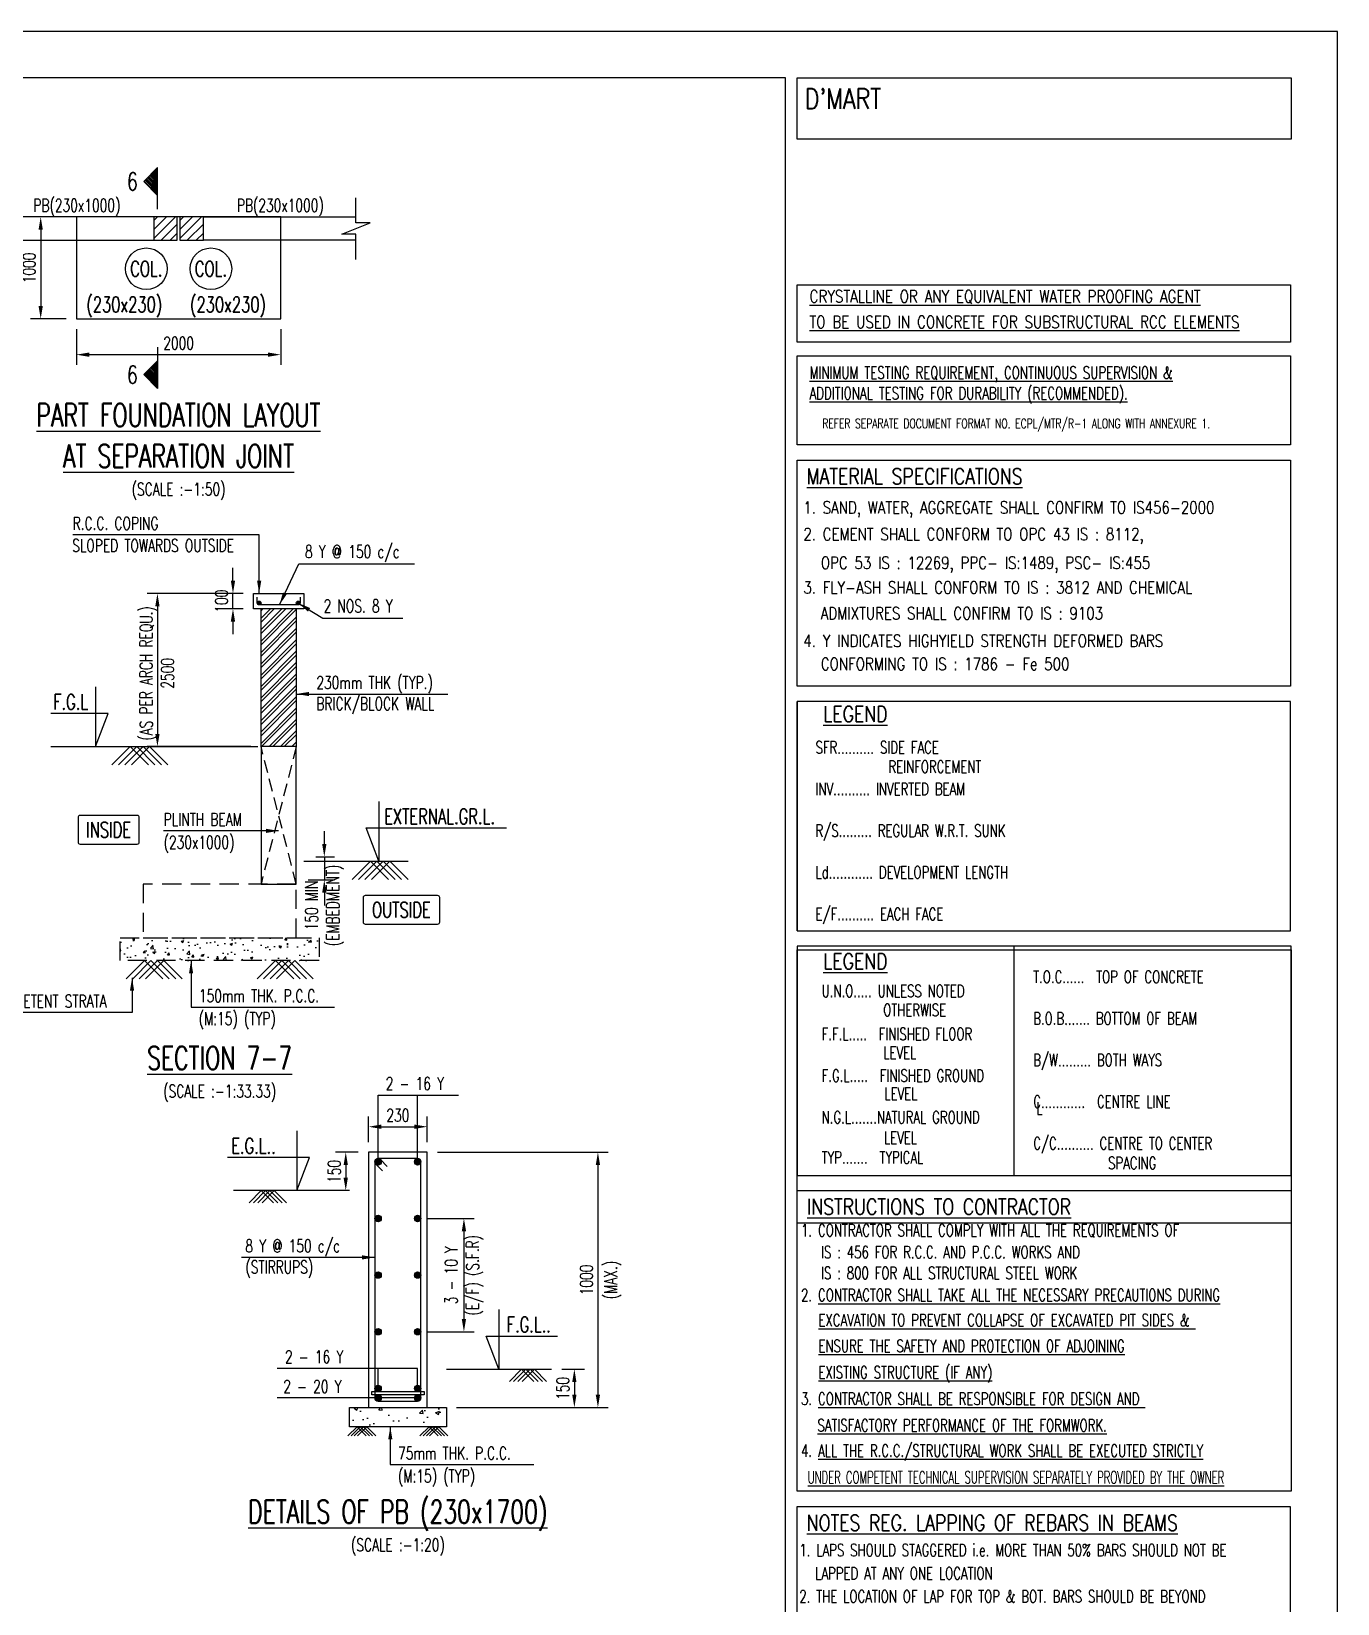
# Model space of a CAD drawing. Header units: millimetres. Extents: x 2843046 to 3042813, y -234641 to -168101.
# Drawn here: x 3017242 to 3042813, y -199451 to -168658 of the extents above; entities that cross this region are included whole.
import ezdxf
from ezdxf.enums import TextEntityAlignment as Align

# ---------------------------------------------------------------- set-up
doc = ezdxf.new("R2010")
doc.units = ezdxf.units.MM
doc.header["$MEASUREMENT"] = 0
doc.header["$PDMODE"] = 34
doc.header["$PDSIZE"] = -5
doc.linetypes.add('Hidden', pattern=[0.375, 0.25, -0.125])
for name, color, linetype in [('DIM1', 5, 'Continuous'), ('NO. BEAM', 3, 'Continuous'), ('notes', 1, 'Continuous'), ('S-BEAM NO', 3, 'Continuous'), ('S-BEAM OUTER', 4, 'Continuous'), ('S-BRECK LINE', 8, 'Continuous'), ('S-COLUMN', 1, 'Continuous'), ('S-COLUMN CIRCLE', 9, 'Continuous'), ('S-COLUMN HATCH', 8, 'Continuous'), ('S-COLUMN NO', 2, 'Continuous'), ('S-COLUMN SIZES', 2, 'Continuous'), ('S-CONCRET LINE', 4, 'Continuous'), ('S-CUT LINE', 8, 'Continuous'), ('S-DIM-1', 5, 'Continuous'), ('S-FOOTING', 4, 'Continuous'), ('S-HATCH', 253, 'Continuous'), ('S-LEVEL SECTION', 3, 'Continuous'), ('S-PCC', 9, 'Continuous'), ('S-REINFORCEMENT', 6, 'Continuous'), ('S-SECTION MARK', 1, 'Continuous'), ('S-STIRUPS)', 3, 'Continuous'), ('S-TEXT', 2, 'Continuous'), ('S-TEXT-1', 4, 'Continuous'), ('S-TITIL', 6, 'Continuous'), ('s_TITILE', 9, 'Continuous'), ('TITLE', 6, 'Continuous')]:
    doc.layers.add(name, color=color, linetype=linetype)
doc.layers.add('HEADING-TXT', color=1, linetype='Continuous', lineweight=25)
doc.styles.add('ROMANS', font='simplex.shx', dxfattribs={"width": 0.7})
doc.dimstyles.new('dim20', dxfattribs={"dimtxt": 250, "dimasz": 250, "dimexe": 200, "dimexo": 200, "dimgap": 100, "dimtad": 1, "dimdec": 0, "dimlfac": 0.2, "dimzin": 0, "dimdsep": 46, "dimtxsty": 'ROMANS', "dimcen": 0, "dimclrd": 5, "dimclre": 5, "dimclrt": 4, "dimadec": 0, "dimazin": 0, "dimtfac": 1, "dimtdec": 0, "dimtix": 1, "dimtofl": 0, "dimtmove": 2, "dimatfit": 3, "dimfxl": 0, "dimtolj": 1, "dimtzin": 0, "dimlwd": -1, "dimlwe": -1, "dimarcsym": 0})
doc.dimstyles.new('dim33.33', dxfattribs={"dimtxt": 250, "dimasz": 250, "dimexe": 200, "dimexo": 200, "dimgap": 100, "dimtad": 1, "dimdec": 0, "dimlfac": 0.333331, "dimzin": 0, "dimdsep": 46, "dimtxsty": 'ROMANS', "dimcen": 0, "dimclrd": 5, "dimclre": 5, "dimclrt": 4, "dimadec": 0, "dimazin": 0, "dimtfac": 1, "dimtdec": 0, "dimtix": 1, "dimtofl": 0, "dimtmove": 2, "dimatfit": 3, "dimfxl": 0, "dimtolj": 1, "dimtzin": 0, "dimlwd": -1, "dimlwe": -1, "dimarcsym": 0})
doc.dimstyles.new('dim50', dxfattribs={"dimtxt": 250, "dimasz": 250, "dimexe": 200, "dimexo": 200, "dimgap": 100, "dimtad": 1, "dimdec": 0, "dimlfac": 0.5, "dimzin": 0, "dimdsep": 46, "dimtxsty": 'ROMANS', "dimcen": 0, "dimclrd": 5, "dimclre": 5, "dimclrt": 4, "dimadec": 0, "dimazin": 0, "dimtfac": 1, "dimtdec": 0, "dimtix": 1, "dimtofl": 0, "dimtmove": 2, "dimatfit": 3, "dimfxl": 0, "dimtolj": 1, "dimtzin": 0, "dimlwd": -1, "dimlwe": -1, "dimarcsym": 0})

# ---------------------------------------------------------------- blocks, each defined once
blk = doc.blocks.new('zw$155A')
at = {"layer": 'DIM1', "color": 7}
for points in [[(78700, 53637), (87191, 53637), (87191, 52650), (78700, 52650)], [(78700, 52414), (87191, 52414), (87191, 50881), (78700, 50881)], [(78700, 50618), (87190, 50618), (87190, 46725), (78700, 46725)], [(87190, 46462), (78700, 46462), (78700, 42515), (87190, 42515)], [(87204, 42252), (78700, 42252), (78700, 38305), (87204, 38305)], [(78700, 38042), (87200, 38042), (87200, 32869), (78700, 32869)], [(78700, 32606), (87187, 32606), (87187, 27974), (78700, 27974)]]:
    blk.add_lwpolyline(points, close=True, dxfattribs=at)
at = {"layer": 's_TITILE', "color": 7}
blk.add_lwpolyline([(0, 0), (88000, 0), (88000, 58000), (0, 58000)], close=True, dxfattribs=at)
at = {"layer": 's_TITILE', "color": 1}
for points in [[(1300, 800), (78500, 800), (78500, 57200), (1300, 57200)], [(78700, 57200), (87200, 57200), (87200, 56143), (78700, 56143)]]:
    blk.add_lwpolyline(points, close=True, dxfattribs=at)
at = {"layer": 'TITLE', "color": 0}
for p, q in [((78700, 42515), (78700, 46462)), ((82436, 38305), (82436, 42252))]:
    blk.add_line(p, q, dxfattribs=at)
at = {"layer": 'HEADING-TXT', "color": 6, "style": 'ROMANS', "width": 0.8}
for s, height, p in [('%%UCRYSTALLINE OR ANY EQUIVALENT WATER PROOFING AGENT', 212.41, (78913, 53332)), ('%%UTO BE USED IN CONCRETE FOR SUBSTRUCTURAL RCC ELEMENTS', 212.41, (78913, 52892)), ('%%UMATERIAL SPECIFICATIONS', 271.54, (78865, 50204)), ('%%ULEGEND', 271.5, (79148, 46111)), ('%%ULEGEND', 271.5, (79148, 41854)), ('%%UINSTRUCTIONS TO CONTRACTOR', 271.54, (78870, 37629)), ('%%UNOTES REG. LAPPING OF REBARS IN BEAMS', 271.54, (78866, 32187))]:
    blk.add_text(s, height=height, dxfattribs=at).set_placement(p)
at = {"layer": 'HEADING-TXT', "color": 6, "insert": (78913, 52232), "char_height": 212.411, "width": 8037.04, "attachment_point": 1, "style": 'ROMANS'}
blk.add_mtext('{\\LMINIMUM TESTING REQUIREMENT, CONTINUOUS \\Fsimplex.shx,bigfont.shx;SUPERVISION & ADDITIONAL TESTING \\Fsimplex.shx,bigfont.shx;FOR DURABILITY (RECOMMENDED).}', dxfattribs=at)
at = {"layer": 'notes', "color": 4, "style": 'ROMANS'}
for s, height, width, p in [('REFER SEPARATE DOCUMENT FORMAT NO. ECPL/MTR/R-1 ALONG WITH ANNEXURE 1.', 165.21, 0.7, (79131, 51167)), ('1. SAND, WATER, AGGREGATE SHALL CONFIRM TO IS456-2000', 211.2, 0.8, (78807, 49698)), ('2. CEMENT SHALL CONFORM TO OPC 43 IS : 8112,', 211.2, 0.8, (78807, 49239)), ('OPC 53 IS : 12269, PPC- IS:1489, PSC- IS:455  ', 211.2, 0.8, (79107, 48745)), ('3. FLY-ASH SHALL CONFORM TO IS : 3812 AND CHEMICAL ', 211.2, 0.8, (78807, 48321)), ('ADMIXTURES SHALL CONFIRM TO IS : 9103', 211.2, 0.8, (79107, 47878)), ('4. Y INDICATES HIGHYIELD STRENGTH DEFORMED BARS', 211.2, 0.8, (78807, 47403)), ('CONFORMING TO IS : 1786 - Fe 500', 211.2, 0.8, (79107, 47005)), ('SFR.......... SIDE FACE', 211.2, 0.7, (79016, 45568)), ('REINFORCEMENT', 211.2, 0.7, (80271, 45235)), ('INV.......... INVERTED BEAM', 211.2, 0.7, (79016, 44851)), ('R/S......... REGULAR W.R.T. SUNK', 211.2, 0.7, (79016, 44134)), ('Ld............ DEVELOPMENT LENGTH', 211.2, 0.7, (79016, 43417)), ('E/F.......... EACH FACE', 211.2, 0.7, (79016, 42700)), ('T.O.C......  TOP OF CONCRETE', 211.2, 0.7, (82763, 41618)), ('U.N.O..... UNLESS NOTED', 211.2, 0.7, (79122, 41374)), ('OTHERWISE', 211.2, 0.7, (80181, 41046)), ('B.O.B....... BOTTOM OF BEAM', 211.2, 0.7, (82763, 40901)), ('F.F.L.....  FINISHED FLOOR', 211.2, 0.7, (79122, 40634)), ('LEVEL', 211.2, 0.7, (80181, 40312)), ('B/W......... BOTH WAYS', 211.2, 0.7, (82763, 40184)), ('F.G.L.....  FINISHED GROUND', 211.2, 0.7, (79122, 39917)), ('LEVEL', 211.2, 0.7, (80200, 39606)), ('C............  CENTRE LINE', 211.2, 0.7, (82763, 39467)), ('L', 211, 0.7, (82814, 39353)), ('N.G.L.......NATURAL GROUND', 211.2, 0.7, (79122, 39200)), ('LEVEL', 211.2, 0.7, (80193, 38849)), ('C/C.......... CENTRE TO CENTER', 211.2, 0.7, (82763, 38750)), ('TYP.......  TYPICAL', 211.2, 0.7, (79122, 38507)), ('SPACING', 211.2, 0.7, (84051, 38412)), ('1. CONTRACTOR SHALL COMPLY WITH ALL THE REQUIREMENTS OF ', 211.2, 0.7, (78768, 37255)), ('  IS : 456 FOR R.C.C. AND P.C.C. WORKS AND', 211.2, 0.7, (78908, 36877)), ('  IS : 800 FOR ALL STRUCTURAL STEEL WORK', 211.2, 0.7, (78908, 36518)), ('2. %%UCONTRACTOR SHALL TAKE ALL THE NECESSARY PRECAUTIONS DURING', 211.2, 0.7, (78768, 36138)), ('%%UEXCAVATION TO PREVENT COLLAPSE OF EXCAVATED PIT SIDES & ', 211.2, 0.7, (79066, 35707)), ('%%UENSURE THE SAFETY AND PROTECTION OF ADJOINING', 211.2, 0.7, (79066, 35263)), ('%%UEXISTING STRUCTURE (IF ANY)', 211.2, 0.7, (79066, 34809)), ('3. %%UCONTRACTOR SHALL BE RESPONSIBLE FOR DESIGN AND ', 211.2, 0.7, (78768, 34353)), ('%%uSATISFACTORY PERFORMANCE OF THE FORMWORK.', 211.2, 0.7, (79049, 33897)), ('4. %%UALL THE R.C.C./STRUCTURAL WORK SHALL BE EXECUTED STRICTLY', 211.2, 0.7, (78768, 33460)), ('%%UUNDER COMPETENT TECHNICAL SUPERVISION SEPARATELY PROVIDED BY THE OWNER', 211.2, 0.6, (78882, 33000)), ('1. LAPS SHOULD STAGGERED i.e. MORE THAN 50%%% BARS SHOULD NOT BE ', 211.2, 0.7, (78738, 31747)), ('LAPPED AT ANY ONE LOCATION', 211.2, 0.7, (79010, 31348)), ('2. THE LOCATION OF LAP FOR TOP & BOT. BARS SHOULD BE BEYOND ', 211.2, 0.7, (78738, 30950))]:
    blk.add_text(s, height=height, dxfattribs=dict(at, width=width)).set_placement(p)
blk = doc.blocks.new('*D236')
at = {"layer": 'Defpoints', "color": 0, "lineweight": -2}
for p in [(3024991, -190611), (3025366, -195611), (3028332, -195611)]:
    blk.add_point(p, dxfattribs=at)
at = {"layer": 'S-DIM-1', "color": 5}
for p, q in [((3025191, -190611), (3028532, -190611)), ((3028332, -190861), (3028332, -195361)), ((3025566, -195611), (3028532, -195611))]:
    blk.add_line(p, q, dxfattribs=at)
at = {"layer": 'S-DIM-1', "color": 5, "lineweight": -2}
for points in [[(3028290, -190861), (3028374, -190861), (3028332, -190611)], [(3028290, -195361), (3028374, -195361), (3028332, -195611)]]:
    blk.add_solid(points, dxfattribs=at)
at = {"layer": 'S-DIM-1', "color": 4, "char_height": 250, "attachment_point": 5, "rotation": 90, "style": 'ROMANS'}
for s, insert in [('\\A1;1000', (3028107, -193111)), ('\\A1;\\Fsimplex.shx|c1;(MAX.)', (3028623, -193111))]:
    blk.add_mtext(s, dxfattribs=dict(at, insert=insert))
blk = doc.blocks.new('*D237')
at = {"layer": 'Defpoints', "color": 0, "lineweight": -2}
for p in [(3024991, -190111), (3023841, -190611), (3024991, -190611)]:
    blk.add_point(p, dxfattribs=at)
at = {"layer": 'S-DIM-1', "color": 5}
for p, q in [((3023841, -190411), (3023841, -189911)), ((3024991, -190411), (3024991, -189911)), ((3024091, -190111), (3024741, -190111))]:
    blk.add_line(p, q, dxfattribs=at)
at = {"layer": 'S-DIM-1', "color": 5, "lineweight": -2}
for points in [[(3024091, -190069), (3024091, -190153), (3023841, -190111)], [(3024741, -190069), (3024741, -190153), (3024991, -190111)]]:
    blk.add_solid(points, dxfattribs=at)
at = {"layer": 'S-DIM-1', "color": 4, "insert": (3024416, -189886), "char_height": 250, "attachment_point": 5, "style": 'ROMANS'}
blk.add_mtext('\\A1;{230}', dxfattribs=at)
blk = doc.blocks.new('*D238')
at = {"layer": 'Defpoints', "color": 0, "lineweight": -2}
for p in [(3024803, -191908, -5), (3024803, -194127, -9459), (3025709, -194127)]:
    blk.add_point(p, dxfattribs=at)
at = {"layer": 'S-DIM-1', "color": 5}
for p, q in [((3025003, -191908), (3025909, -191908)), ((3025709, -192158), (3025709, -193877)), ((3025003, -194127), (3025909, -194127))]:
    blk.add_line(p, q, dxfattribs=at)
at = {"layer": 'S-DIM-1', "color": 5, "lineweight": -2}
for points in [[(3025667, -192158), (3025751, -192158), (3025709, -191908)], [(3025667, -193877), (3025751, -193877), (3025709, -194127)]]:
    blk.add_solid(points, dxfattribs=at)
at = {"layer": 'S-DIM-1', "color": 4, "insert": (3025709, -193018), "char_height": 250, "attachment_point": 5, "rotation": 90, "style": 'ROMANS'}
blk.add_mtext('\\A1;3 - 10 Y\\P(E/F) (S.F.R)', dxfattribs=at)
blk = doc.blocks.new('*D336')
at = {"layer": 'Defpoints', "color": 0, "lineweight": -2}
for p in [(3027425, -194861, 25), (3027425, -195611, 21), (3027871, -195611)]:
    blk.add_point(p, dxfattribs=at)
at = {"layer": 'S-DIM-1', "color": 5}
for p, q in [((3027625, -194861), (3028071, -194861)), ((3027871, -195111), (3027871, -195361)), ((3027625, -195611), (3028071, -195611))]:
    blk.add_line(p, q, dxfattribs=at)
at = {"layer": 'S-DIM-1', "color": 5, "lineweight": -2}
for points in [[(3027829, -195111), (3027912, -195111), (3027871, -194861)], [(3027829, -195361), (3027912, -195361), (3027871, -195611)]]:
    blk.add_solid(points, dxfattribs=at)
at = {"layer": 'S-DIM-1', "color": 4, "insert": (3027646, -195236), "char_height": 250, "attachment_point": 5, "rotation": 90, "style": 'ROMANS'}
blk.add_mtext('\\A1;150', dxfattribs=at)
blk = doc.blocks.new('*D281')
at = {"layer": 'Defpoints', "color": 0, "lineweight": -2}
for p in [(3023841, -190611, 25), (3023395, -191361), (3023466, -191361)]:
    blk.add_point(p, dxfattribs=at)
at = {"layer": 'S-DIM-1', "color": 5}
for p, q in [((3023641, -190611), (3023195, -190611)), ((3023395, -190861), (3023395, -191111)), ((3023266, -191361), (3023195, -191361))]:
    blk.add_line(p, q, dxfattribs=at)
at = {"layer": 'S-DIM-1', "color": 5, "lineweight": -2}
for points in [[(3023353, -190861), (3023437, -190861), (3023395, -190611)], [(3023353, -191111), (3023437, -191111), (3023395, -191361)]]:
    blk.add_solid(points, dxfattribs=at)
at = {"layer": 'S-DIM-1', "color": 4, "insert": (3023170, -190986), "char_height": 250, "attachment_point": 5, "rotation": 90, "style": 'ROMANS'}
blk.add_mtext('\\A1;150', dxfattribs=at)
blk = doc.blocks.new('*D327')
at = {"layer": 'Defpoints', "color": 0, "lineweight": -2}
for p in [(3018123, -172289), (3017423, -174289), (3018123, -174289)]:
    blk.add_point(p, dxfattribs=at)
at = {"layer": 'S-DIM-1', "color": 5}
for p, q in [((3017923, -172289), (3017223, -172289)), ((3017423, -172539), (3017423, -174039)), ((3017923, -174289), (3017223, -174289))]:
    blk.add_line(p, q, dxfattribs=at)
at = {"layer": 'S-DIM-1', "color": 5, "lineweight": -2}
for points in [[(3017381, -172539), (3017464, -172539), (3017423, -172289)], [(3017381, -174039), (3017464, -174039), (3017423, -174289)]]:
    blk.add_solid(points, dxfattribs=at)
at = {"layer": 'S-DIM-1', "color": 4, "insert": (3017198, -173289), "char_height": 250, "attachment_point": 5, "rotation": 90, "style": 'ROMANS'}
blk.add_mtext('\\A1;1000', dxfattribs=at)
blk = doc.blocks.new('*D181')
at = {"layer": 'Defpoints', "color": 0, "lineweight": -2}
for p in [(3018123, -174289), (3022123, -174289), (3022123, -174989)]:
    blk.add_point(p, dxfattribs=at)
at = {"layer": 'S-DIM-1', "color": 5}
for p, q in [((3018123, -174489), (3018123, -175189)), ((3022123, -174489), (3022123, -175189)), ((3018373, -174989), (3021873, -174989))]:
    blk.add_line(p, q, dxfattribs=at)
at = {"layer": 'S-DIM-1', "color": 5, "lineweight": -2}
for points in [[(3018373, -174947), (3018373, -175031), (3018123, -174989)], [(3021873, -174947), (3021873, -175031), (3022123, -174989)]]:
    blk.add_solid(points, dxfattribs=at)
at = {"layer": 'S-DIM-1', "color": 4, "insert": (3020123, -174764), "char_height": 250, "attachment_point": 5, "style": 'ROMANS'}
blk.add_mtext('\\A1;2000', dxfattribs=at)
blk = doc.blocks.new('*D190')
at = {"layer": 'Defpoints', "color": 0, "lineweight": -2}
for p in [(3021587, -179666, 25), (3019708, -182666), (3021737, -182666)]:
    blk.add_point(p, dxfattribs=at)
at = {"layer": 'S-DIM-1', "color": 5}
for p, q in [((3021387, -179666), (3019508, -179666)), ((3021537, -182666), (3019508, -182666))]:
    blk.add_line(p, q, dxfattribs=at)
at = {"layer": 'S-DIM-1', "color": 5, "lineweight": -3}
blk.add_line((3019708, -179916), (3019708, -182416), dxfattribs=at)
at = {"layer": 'S-DIM-1', "color": 5, "lineweight": -2}
for points in [[(3019667, -179916), (3019750, -179916), (3019708, -179666)], [(3019667, -182416), (3019750, -182416), (3019708, -182666)]]:
    blk.add_solid(points, dxfattribs=at)
at = {"layer": 'S-DIM-1', "color": 4, "insert": (3019696, -181230), "char_height": 250, "attachment_point": 5, "rotation": 90, "style": 'ROMANS'}
blk.add_mtext('\\A1;{(AS PER ARCH REQU.)\\P2500}', dxfattribs=at)
blk = doc.blocks.new('*D328')
at = {"layer": 'Defpoints', "color": 0, "lineweight": -2}
for p in [(3021187, -179666), (3021587, -179666, 25), (3021587, -179966, 25)]:
    blk.add_point(p, dxfattribs=at)
at = {"layer": 'S-DIM-1', "color": 5, "lineweight": -3}
for p, q in [((3021187, -179416), (3021187, -179166)), ((3021187, -179966), (3021187, -179666)), ((3021187, -180216), (3021187, -180466))]:
    blk.add_line(p, q, dxfattribs=at)
at = {"layer": 'S-DIM-1', "color": 5}
for p, q in [((3021387, -179666), (3020987, -179666)), ((3021387, -179966), (3020987, -179966))]:
    blk.add_line(p, q, dxfattribs=at)
at = {"layer": 'S-DIM-1', "color": 5, "lineweight": -2}
for points in [[(3021145, -179416), (3021229, -179416), (3021187, -179666)], [(3021145, -180216), (3021229, -180216), (3021187, -179966)]]:
    blk.add_solid(points, dxfattribs=at)
at = {"layer": 'S-DIM-1', "color": 4, "insert": (3020962, -179816), "char_height": 250, "attachment_point": 5, "rotation": 90, "style": 'ROMANS'}
blk.add_mtext('\\A1;100', dxfattribs=at)
blk = doc.blocks.new('*D191')
at = {"layer": 'Defpoints', "color": 0, "lineweight": -2}
for p in [(3022608, -184825, 25), (3022458, -185275, 25), (3022976, -185275)]:
    blk.add_point(p, dxfattribs=at)
at = {"layer": 'S-DIM-1', "color": 5, "lineweight": -3}
for p, q in [((3022976, -184575), (3022976, -184325)), ((3022976, -184825), (3022976, -185275)), ((3022976, -185525), (3022976, -185775))]:
    blk.add_line(p, q, dxfattribs=at)
at = {"layer": 'S-DIM-1', "color": 5}
for p, q in [((3022808, -184825), (3023176, -184825)), ((3022658, -185275), (3023176, -185275))]:
    blk.add_line(p, q, dxfattribs=at)
at = {"layer": 'S-DIM-1', "color": 5, "lineweight": -2}
for points in [[(3022934, -184575), (3023017, -184575), (3022976, -184825)], [(3022934, -185525), (3023017, -185525), (3022976, -185275)]]:
    blk.add_solid(points, dxfattribs=at)
at = {"layer": 'S-DIM-1', "color": 4, "insert": (3022976, -185775), "char_height": 250, "attachment_point": 5, "rotation": 90, "style": 'ROMANS'}
blk.add_mtext('\\A1;150 MIN\\P(EMBEDMENT)', dxfattribs=at)

msp = doc.modelspace()

# ---------------------------------------------------------------- hatches: boundary and pattern name
at = {"layer": 'S-COLUMN HATCH'}
h = msp.add_hatch(dxfattribs=at)
h.set_pattern_fill('ANSI31', color=256, scale=1000, angle=360, style=0)
h.set_pattern_definition([(45, (-15297147.21, 1230294.93), (-88.38834765, 88.38834765), [])])
h.paths.add_polyline_path([(3019637.8, -172749.2), (3020097.8, -172749.2), (3020097.8, -172289.2), (3019637.8, -172289.2)])
h = msp.add_hatch(dxfattribs=at)
h.set_pattern_fill('ANSI31', color=256, scale=1000, angle=360, style=0)
h.set_pattern_definition([(45, (-15296637.21, 1230294.93), (-88.38834765, 88.38834765), [])])
h.paths.add_polyline_path([(3020147.8, -172749.2), (3020607.8, -172749.2), (3020607.8, -172289.2), (3020147.8, -172289.2)])
at = {"layer": 'S-HATCH'}
h = msp.add_hatch(dxfattribs=at)
h.set_pattern_fill('ANSI32', color=256, scale=420, style=0)
h.set_pattern_definition([(45, (2276239.6, -102852.8), (-111.369318, 111.369318), []), (45, (2276313.85, -102852.8), (-111.369318, 111.369318), [])])
h.paths.add_polyline_path([(3022426.7, -179966.3), (3021736.7, -179966.3), (3021736.7, -182666.3), (3022426.7, -182666.3)])
at = {"layer": 'S-PCC', "linetype": 'ByBlock'}
h = msp.add_hatch(dxfattribs=at)
h.set_pattern_fill('AR-CONC,_O', color=8, scale=66.666667)
h.set_pattern_definition([(50, (-14080440.7, 224918.84), (478.173455, -41.834757), [50, -550]), (355, (-14080440.7, 224918.84), (-92.500889, 501.461422), [40, -440]), (100.4514445, (-14080400.84, 224915.36), (385.672564, 459.626661), [42.493461, -467.428075]), (46.1842, (-14080440.7, 225052.2), (711.49422, -110.346187), [75, -825]), (96.6356355, (-14080381.4, 225043), (623.107964, 649.4124), [63.740228, -701.142507]), (351.184164, (-14080440.7, 225052.2), (623.107963, 649.4124), [60, -660]), (21, (-14080374, 225018.84), (397.938035, -268.412594), [50, -550]), (326, (-14080374, 225018.84), (162.210221, 483.433363), [40, -440]), (71.4514447, (-14080340.86, 224996.48), (560.148251, 215.020769), [42.49346, -467.428075]), (37.5, (-14080440.69, 224918.84), (8.1065702, 221.9292359), [0, -434.6666667, 0, -446.6666667, 0, -441.6666667]), (7.5, (-14080440.69, 224918.84), (175.3796916, 262.9411413), [0, -254.6666667, 0, -424.6666667, 0, -168.3333333]), (327.5, (-14080589.35, 224918.84), (355.8816241, -15.0365812), [0, -166.6666667, 0, -520, 0, -690]), (317.5, (-14080656.02, 224918.84), (388.7907796, 66.736655), [0, -216.6666667, 0, -345.3333333, 0, -490])])
h.paths.add_polyline_path([(3018976.7, -186858.4), (3018976.7, -186408.4), (3022876.7, -186408.4), (3022876.7, -186858.4)])
h = msp.add_hatch(dxfattribs=at)
h.set_pattern_fill('AR-CONC,_O', color=8, scale=111.111111)
h.set_pattern_definition([(50, (-25474938.44, 490308.95), (796.955758, -69.724594), [83.333333, -916.666667]), (355, (-25474938.44, 490308.95), (-154.168148, 835.769037), [66.666667, -733.333333]), (100.4514445, (-25474872, 490303.1), (642.787607, 766.044434), [70.822436, -779.04679]), (46.1842, (-25474938.4, 490531.2), (1185.8237, -183.910312), [125, -1375]), (96.6356355, (-25474839.6, 490515.8), (1038.513273, 1082.354), [106.233713, -1168.570844]), (351.184164, (-25474938.4, 490531.2), (1038.51327, 1082.354), [100, -1100]), (21, (-25474827.3, 490475.6), (663.230058, -447.354323), [83.333333, -916.666667]), (326, (-25474827.3, 490475.6), (270.350369, 805.722272), [66.666667, -733.333333]), (71.4514447, (-25474772.1, 490438.3), (933.580419, 358.367948), [70.822433, -779.04679]), (37.5, (-25474938.44, 490308.95), (13.5109504, 369.8820598), [0, -724.4444444, 0, -744.4444444, 0, -736.111111]), (7.5, (-25474938.44, 490308.95), (292.299486, 438.2352354), [0, -424.4444444, 0, -707.777778, 0, -280.5555556]), (327.5, (-25475186.22, 490308.95), (593.1360402, -25.0609686), [0, -277.777778, 0, -866.666667, 0, -1150]), (317.5, (-25475297.33, 490308.95), (647.984633, 111.227758), [0, -361.111111, 0, -575.555556, 0, -816.666667])])
h.paths.add_polyline_path([(3023465.6, -195986.4), (3023465.6, -195611.4), (3025365.6, -195611.4), (3025365.6, -195986.4)])
at = {"layer": 'S-SECTION MARK'}
h = msp.add_hatch(dxfattribs=at)
h.set_pattern_fill('ANSI31', color=256, scale=172.406964, angle=270, style=0)
h.set_pattern_definition([(315, (3017869.899, -95887.015), (15.2387667, 15.2387667), [])])
h.paths.add_polyline_path([(3019441.7, -171598.2), (3019708.9, -171326.3), (3019708.9, -171870)])
h = msp.add_hatch(dxfattribs=at)
h.set_pattern_fill('ANSI31', color=256, scale=172.406964, angle=270, style=0)
h.set_pattern_definition([(315, (3017869.899, -97597.015), (15.2387667, 15.2387667), [])])
h.paths.add_polyline_path([(3019441.7, -175380.2), (3019708.9, -175652), (3019708.9, -175108.3)])

# ---------------------------------------------------------------- linework, layer by layer
at = {"layer": 'NO. BEAM', "color": 7, "elevation": -153353}
for points in [[(3019313.8, -184015.1), (3018193.8, -184015.1, 0.4142136), (3018153.8, -184055.1), (3018153.8, -184535.1, 0.4142136), (3018193.8, -184575.1), (3019313.8, -184575.1, 0.4142136), (3019353.8, -184535.1), (3019353.8, -184055.1, 0.4142136)], [(3025194.5, -185583.2), (3023774.5, -185583.2, 0.4142136), (3023734.5, -185623.2), (3023734.5, -186103.2, 0.4142136), (3023774.5, -186143.2), (3025194.5, -186143.2, 0.4142136), (3025234.5, -186103.2), (3025234.5, -185623.2, 0.4142136)]]:
    msp.add_lwpolyline(points, format="xyb", close=True, dxfattribs=at)
at = {"layer": 'S-BEAM OUTER'}
for p, q in [((3019637.8, -172289.2, -153353), (3016650.3, -172289.2, -153353)), ((3020607.8, -172289.2, -153353), (3023595.3, -172289.2, -153353)), ((3016650.3, -172749.2, -153353), (3019637.8, -172749.2, -153353)), ((3023595.3, -172749.2, -153353), (3020607.8, -172749.2, -153353))]:
    msp.add_line(p, q, dxfattribs=at)
at = {"layer": 'S-BEAM OUTER', "linetype": 'ByBlock', "ltscale": 1000, "elevation": -153328.1}
msp.add_lwpolyline([(3021736.7, -185358.4), (3022426.7, -185358.4), (3022426.7, -182666.3), (3021736.7, -182666.3)], close=True, dxfattribs=at)
at = {"layer": 'S-BRECK LINE', "elevation": -153353}
msp.add_lwpolyline([(3023595.3, -173124.2), (3023595.3, -172632), (3023320.5, -172632), (3023870, -172406.3), (3023595.3, -172406.3), (3023595.3, -171914.2)], dxfattribs=at)
at = {"layer": 'S-COLUMN', "color": 4}
msp.add_line((3021736.7, -182666.3, -153328.1), (3021736.7, -179966.3, -153328.1), dxfattribs=at)
at = {"layer": 'S-COLUMN', "elevation": -153353}
for points in [[(3019637.8, -172749.2), (3020097.8, -172749.2), (3020097.8, -172289.2), (3019637.8, -172289.2)], [(3020147.8, -172749.2), (3020607.8, -172749.2), (3020607.8, -172289.2), (3020147.8, -172289.2)]]:
    msp.add_lwpolyline(points, close=True, dxfattribs=at)
at = {"layer": 'S-COLUMN', "color": 4, "elevation": -153328.1}
msp.add_lwpolyline([(3022426.7, -179966.3), (3022426.7, -182666.3)], dxfattribs=at)
at = {"layer": 'S-COLUMN', "color": 8, "linetype": 'Hidden', "ltscale": 1500, "elevation": -153353}
for points in [[(3021736.7, -185358.4), (3021736.7, -185358.4)], [(3022426.7, -185358.4), (3022426.7, -185358.4)]]:
    msp.add_lwpolyline(points, dxfattribs=at)
at = {"layer": 'S-COLUMN', "color": 4, "ltscale": 5, "elevation": -153385.1}
msp.add_lwpolyline([(3023840.6, -190611.4), (3023840.6, -195611.4), (3024990.6, -195611.4), (3024990.6, -190611.4)], close=True, dxfattribs=at)
at = {"layer": 'S-COLUMN CIRCLE'}
for centre in [(3019490.3, -173306.7, -153353), (3020755.3, -173306.7, -153353)]:
    msp.add_circle(centre, 407.5, dxfattribs=at)
at = {"layer": 'S-CONCRET LINE'}
for points, elevation in [([(3021586.7, -179966.3), (3021586.7, -179666.3), (3022576.7, -179666.3), (3022576.7, -179966.3)], -153328.1), ([(3032232.6, -186644.1), (3041902.5, -186644.1), (3041902.5, -192001), (3032232.6, -192001)], 0)]:
    msp.add_lwpolyline(points, close=True, dxfattribs=dict(at, elevation=elevation))
at = {"layer": 'S-CONCRET LINE', "elevation": -153328.1}
msp.add_lwpolyline([(3021736.7, -179666.3), (3022426.7, -179666.3)], dxfattribs=at)
at = {"layer": 'S-CUT LINE', "linetype": 'Hidden', "ltscale": 1000}
for p, q in [((3022426.7, -182666.3, -153328.1), (3021736.7, -185358.4, -153322.5)), ((3022426.7, -185358.4, -153322.5), (3021736.7, -182666.3, -153328.1))]:
    msp.add_line(p, q, dxfattribs=at)
at = {"layer": 'S-FOOTING', "elevation": -153353}
msp.add_lwpolyline([(3022122.8, -174289.2), (3022122.8, -172289.2), (3018122.8, -172289.2), (3018122.8, -174289.2)], close=True, dxfattribs=at)
at = {"layer": 'S-FOOTING', "color": 8, "linetype": 'Hidden', "ltscale": 1500, "elevation": -153347.5}
msp.add_lwpolyline([(3022426.7, -186408.4), (3022426.7, -185358.4), (3019426.7, -185358.4), (3019426.7, -186408.4), (3022426.7, -186408.4)], dxfattribs=at)
at = {"layer": 'S-LEVEL SECTION'}
for p, q in [((3017620.9, -182666.3, -153329.3), (3021676.7, -182666.3, -153329.3)), ((3022576.7, -184908.4, -153303.1), (3024617.4, -184908.4, -153303.1)), ((3023465.6, -191361.4, -153385.1), (3021196.3, -191361.4, -153385.1)), ((3025365.6, -194861.4, -153385.1), (3027425.3, -194861.4, -153385.1))]:
    msp.add_line(p, q, dxfattribs=at)
for points, elevation in [([(3018494.5, -181495.9), (3018494.5, -182666.3), (3018744.5, -182016.3), (3017620.9, -182016.3)], -153329.3), ([(3024041.9, -183738), (3024041.9, -184908.4), (3023791.9, -184258.4), (3026540.4, -184258.4)], -153303.1), ([(3022435.7, -190191), (3022435.7, -191361.4), (3022685.7, -190711.4), (3021082.5, -190711.4)], -153385.1), ([(3026395.5, -193691), (3026395.5, -194861.4), (3026145.5, -194211.4), (3027539.2, -194211.4)], -153385.1)]:
    msp.add_lwpolyline(points, dxfattribs=dict(at, elevation=elevation))
at = {"layer": 'S-PCC'}
for points, elevation in [([(3018817.8, -183024.3), (3019175.8, -182666.3), (3019533.8, -183024.3)], -153329.3), ([(3018944.4, -183024.3), (3019302.4, -182666.3), (3019660.3, -183024.3)], -153329.3), ([(3019070.9, -183024.3), (3019428.9, -182666.3), (3019786.9, -183024.3)], -153329.3), ([(3019197.5, -183024.3), (3019555.5, -182666.3), (3019913.4, -183024.3)], -153329.3), ([(3021502.8, -191600.1), (3021741.4, -191361.4), (3021980.1, -191600.1)], -153385.1), ([(3021587.2, -191600.1), (3021825.8, -191361.4), (3022064.5, -191600.1)], -153385.1), ([(3021671.5, -191600.1), (3021910.2, -191361.4), (3022148.8, -191600.1)], -153385.1), ([(3021755.9, -191600.1), (3021994.6, -191361.4), (3022233.2, -191600.1)], -153385.1), ([(3027075.3, -195100.1), (3026836.6, -194861.4), (3026598, -195100.1)], -153385.1), ([(3027159.7, -195100.1), (3026921, -194861.4), (3026682.4, -195100.1)], -153385.1), ([(3027244, -195100.1), (3027005.4, -194861.4), (3026766.7, -195100.1)], -153385.1), ([(3027328.4, -195100.1), (3027089.8, -194861.4), (3026851.1, -195100.1)], -153385.1)]:
    msp.add_lwpolyline(points, dxfattribs=dict(at, elevation=elevation))
at = {"layer": 'S-PCC', "color": 8}
for points, elevation in [([(3024234.8, -185266.3), (3023876.8, -184908.4), (3023518.8, -185266.3)], -153303.1), ([(3024361.3, -185266.3), (3024003.4, -184908.4), (3023645.4, -185266.3)], -153303.1), ([(3024487.9, -185266.3), (3024129.9, -184908.4), (3023772, -185266.3)], -153303.1), ([(3024614.5, -185266.3), (3024256.5, -184908.4), (3023898.5, -185266.3)], -153303.1), ([(3019097, -187216.3), (3019454.9, -186858.4), (3019812.9, -187216.3)], -153322.5), ([(3019223.5, -187216.3), (3019581.5, -186858.4), (3019939.5, -187216.3)], -153322.5), ([(3019350.1, -187216.3), (3019708.1, -186858.4), (3020066, -187216.3)], -153322.5), ([(3019476.7, -187216.3), (3019834.6, -186858.4), (3020192.6, -187216.3)], -153322.5), ([(3022376.8, -187216.3), (3022018.9, -186858.4), (3021660.9, -187216.3)], -153322.5), ([(3022503.4, -187216.3), (3022145.4, -186858.4), (3021787.4, -187216.3)], -153322.5), ([(3022629.9, -187216.3), (3022272, -186858.4), (3021914, -187216.3)], -153322.5), ([(3022756.5, -187216.3), (3022398.5, -186858.4), (3022040.6, -187216.3)], -153322.5), ([(3023436.6, -196165.4), (3023615.6, -195986.4), (3023794.6, -196165.4)], -153397.6), ([(3023499.9, -196165.4), (3023678.9, -195986.4), (3023857.9, -196165.4)], -153397.6), ([(3023563.2, -196165.4), (3023742.2, -195986.4), (3023921.1, -196165.4)], -153397.6), ([(3023626.5, -196165.4), (3023805.4, -195986.4), (3023984.4, -196165.4)], -153397.6), ([(3025204.7, -196165.4), (3025025.8, -195986.4), (3024846.8, -196165.4)], -153397.6), ([(3025268, -196165.4), (3025089, -195986.4), (3024910.1, -196165.4)], -153397.6), ([(3025331.3, -196165.4), (3025152.3, -195986.4), (3024973.3, -196165.4)], -153397.6), ([(3025394.6, -196165.4), (3025215.6, -195986.4), (3025036.6, -196165.4)], -153397.6)]:
    msp.add_lwpolyline(points, dxfattribs=dict(at, elevation=elevation))
at = {"layer": 'S-PCC', "color": 8, "linetype": 'Hidden', "ltscale": 1500, "elevation": -153322.5}
msp.add_lwpolyline([(3018976.7, -186858.4), (3018976.7, -186408.4), (3022876.7, -186408.4), (3022876.7, -186858.4)], close=True, dxfattribs=at)
at = {"layer": 'S-PCC', "color": 8, "elevation": -153385.1}
msp.add_lwpolyline([(3023465.6, -195986.4), (3023465.6, -195611.4), (3025365.6, -195611.4), (3025365.6, -195986.4)], close=True, dxfattribs=at)
at = {"layer": 'S-REINFORCEMENT', "elevation": -153328.1}
msp.add_lwpolyline([(3022501.7, -179741.3), (3022501.7, -179853.8, -0.4142136), (3022464.2, -179891.3), (3021699.2, -179891.3, -0.4142136), (3021661.7, -179853.8), (3021661.7, -179741.3)], format="xyb", dxfattribs=at)
at = {"layer": 'S-REINFORCEMENT'}
for points, const_width, elevation in [([(3021680.5, -179853.8, 1), (3021718, -179853.8, 1)], 37.5, -153328.1), ([(3022483, -179853.8, -1), (3022445.5, -179853.8, -1)], 37.5, -153328.1), ([(3024028.1, -190767.7, -1), (3024028.1, -190830.2, -1)], 62.5, -153385.1), ([(3024803.1, -190767.7, 1), (3024803.1, -190830.2, 1)], 62.5, -153385.1), ([(3024028.1, -191877.1, -1), (3024028.1, -191939.6, -1)], 62.5, -153384.3), ([(3024803.1, -191877.1, 1), (3024803.1, -191939.6, 1)], 62.5, -153384.3), ([(3024028.1, -192986.5, -1), (3024028.1, -193049, -1)], 62.5, -153383.5), ([(3024803.1, -192986.5, 1), (3024803.1, -193049, 1)], 62.5, -153383.5), ([(3024028.1, -194095.9, -1), (3024028.1, -194158.4, -1)], 62.5, -153382.7), ([(3024803.1, -194095.9, 1), (3024803.1, -194158.4, 1)], 62.5, -153382.7), ([(3024028.1, -195205.3, -1), (3024028.1, -195267.8, -1)], 62.5, -153385.1), ([(3024803.1, -195205.3, 1), (3024803.1, -195267.8, 1)], 62.5, -153385.1), ([(3024028.1, -195455.2, 1), (3024028.1, -195392.7, 1)], 62.5, -153385.1), ([(3024803.1, -195455.2, -1), (3024803.1, -195392.7, -1)], 62.5, -153385.1)]:
    msp.add_lwpolyline(points, format="xyb", close=True, dxfattribs=dict(at, const_width=const_width, elevation=elevation))
for centre, radius in [((3021699.2, -179853.8, -153328.1), 37.5), ((3022464.2, -179853.8, -153328.1), 37.5), ((3024028.1, -190798.9, -153385.1), 62.5), ((3024803.1, -190798.9, -153385.1), 62.5), ((3024028.1, -191908.3, -153384.3), 62.5), ((3024803.1, -191908.3, -153384.3), 62.5), ((3024028.1, -193017.7, -153383.5), 62.5), ((3024803.1, -193017.7, -153383.5), 62.5), ((3024028.1, -194127.1, -153382.7), 62.5), ((3024803.1, -194127.1, -153382.7), 62.5), ((3024028.1, -195236.5, -153385.1), 62.5), ((3024803.1, -195236.5, -153385.1), 62.5), ((3024028.1, -195423.9, -153385.1), 62.5), ((3024803.1, -195423.9, -153385.1), 62.5)]:
    msp.add_circle(centre, radius, dxfattribs=at)
at = {"layer": 'S-SECTION MARK'}
for p, q in [((3019441.7, -171598.2, -153353), (3019708.9, -171326.3, -153353)), ((3019708.9, -172139.2, -153353), (3019708.9, -171326.3, -153353)), ((3019708.9, -172139.2, -153353), (3019708.9, -171326.3, -153353)), ((3019708.9, -171870, -153353), (3019441.7, -171598.2, -153353)), ((3019708.9, -174839.2, -153353), (3019708.9, -175652, -153353)), ((3019708.9, -175108.3, -153353), (3019441.7, -175380.2, -153353)), ((3019441.7, -175380.2, -153353), (3019708.9, -175652, -153353))]:
    msp.add_line(p, q, dxfattribs=at)
at = {"layer": 'S-STIRUPS)', "color": 2, "elevation": -153385.1}
msp.add_lwpolyline([(3024204.9, -190887.3), (3024072.3, -190754.7, 0.6681794), (3023965.6, -190798.9), (3023965.6, -195423.9, 0.4142136), (3024028.1, -195486.4), (3024803.1, -195486.4, 0.4142136), (3024865.6, -195423.9), (3024865.6, -190798.9, 0.4142136), (3024803.1, -190736.4), (3024028.1, -190736.4, 0.6681794), (3023983.9, -190843.1), (3024116.5, -190975.7)], format="xyb", dxfattribs=at)
at = {"layer": 'S-STIRUPS)', "color": 8, "elevation": -153385.1}
msp.add_lwpolyline([(3024928.1, -195299.1), (3024928.1, -195361.6), (3023903.1, -195361.6), (3023903.1, -195299.1)], close=True, dxfattribs=at)

# ---------------------------------------------------------------- block references
at = {"xscale": 1.13763133499454, "yscale": 1.13763133499454, "zscale": 1.13763133499454}
msp.add_blockref('zw$155A', (2942701, -234640.9), dxfattribs=at)

# ---------------------------------------------------------------- texts
at = {"layer": 'S-BEAM NO', "style": 'ROMANS', "width": 0.7}
for p in [(3018131.5, -172064.2, -153353), (3022114, -172064.2, -153353)]:
    msp.add_text('PB(230x1000)', height=250, dxfattribs=at).set_placement(p, align=Align.MIDDLE_CENTER)
at = {"layer": 'S-COLUMN NO', "style": 'ROMANS', "width": 0.7}
for p in [(3019490.3, -173306.7, -153353), (3020755.3, -173306.7, -153353)]:
    msp.add_text('COL.', height=300, dxfattribs=at).set_placement(p, align=Align.MIDDLE)
at = {"layer": 'S-COLUMN SIZES', "style": 'ROMANS', "width": 0.7}
for p in [(3018317.8, -174006.7, -153353), (3020347.8, -174006.7, -153353)]:
    msp.add_text('(230x230)', height=300, dxfattribs=at).set_placement(p, align=Align.MIDDLE_LEFT)
at = {"layer": 'S-LEVEL SECTION', "style": 'ROMANS', "width": 0.7}
for s, p in [('F.G.L', (3017667.7, -181791.3, -153329.3)), ('EXTERNAL.GR.L.', (3024147.9, -184033.4, -153303.1)), ('E.G.L..', (3021153.4, -190486.4, -153385.1)), ('F.G.L..', (3026548.3, -193986.4, -153385.1))]:
    msp.add_text(s, height=300, dxfattribs=at).set_placement(p, align=Align.MIDDLE_LEFT)
at = {"layer": 'S-SECTION MARK', "style": 'ROMANS', "width": 0.7}
for p in [(3019219, -171596.8, -153353), (3019219, -175381.5, -153353)]:
    msp.add_text('6', height=350, dxfattribs=at).set_placement(p, align=Align.MIDDLE)
at = {"layer": 'S-TEXT', "style": 'ROMANS', "width": 0.7}
for s, p in [('(SCALE :-1:50)', (3020122.8, -177623.8, -153353)), ('(SCALE :-1:33.33)', (3020926.7, -189414.8, -153322.5)), ('(SCALE :-1:20)', (3024415.6, -198300.2, -153356.2))]:
    msp.add_text(s, height=250, dxfattribs=at).set_placement(p, align=Align.MIDDLE_CENTER)
at = {"layer": 'S-TEXT-1', "style": 'ROMANS', "width": 0.7}
for s, p in [('R.C.C. COPING', (3018049.5, -178294.3, -153328.1)), ('SLOPED TOWARDS OUTSIDE ', (3018039.8, -178727.4, -153328.1)), ('8 Y @ 150 c/c', (3022597.2, -178845.6, -153328.1)), ('2 NOS. 8 Y', (3022962.1, -179911.5, -153328.1)), ('230mm THK (TYP.)', (3022820, -181410.8, -153328.1)), ('BRICK/BLOCK WALL', (3022820, -181825.1, -153328.1)), ('PLINTH BEAM', (3019828.9, -184091.3, -153303.1)), ('(230x1000)', (3019828.9, -184541.3, -153328.1)), ('150mm THK. P.C.C.', (3020519.8, -187547.3, -153347.5)), ('COMETENT STRATA', (3016581.1, -187652.3, -153347.5)), ('(M:15) (TYP)', (3020516.8, -187994.9, -153347.5)), ('2 - 16 Y', (3024178.1, -189266.3, -153383.5)), ('8 Y @ 150 c/c', (3021430.4, -192445.1, -153383.5)), ('(STIRRUPS)', (3021430.4, -192859.4, -153383.5)), ('2 - 16 Y', (3022205.4, -194619.2, -153385.1)), ('2 - 20 Y', (3022172.1, -195198.9, -153385.1)), ('75mm THK. P.C.C.', (3024420.6, -196504.8, -153410)), ('(M:15) (TYP)', (3024417.6, -196952.4, -153410))]:
    msp.add_text(s, height=250, dxfattribs=at).set_placement(p, align=Align.MIDDLE_LEFT)
at = {"layer": 'S-TITIL', "style": 'ROMANS', "width": 0.7}
for s, p in [('%%UPART FOUNDATION LAYOUT', (3020122.8, -176173.8, -153353)), ('%%UAT SEPARATION JOINT', (3020122.8, -176973.8, -153353)), ('%%USECTION 7-7', (3020926.7, -188764.8, -153322.5)), ('%%UDETAILS OF PB (230x1700)', (3024415.6, -197650.2, -153356.2))]:
    msp.add_text(s, height=450, dxfattribs=at).set_placement(p, align=Align.MIDDLE_CENTER)
at = {"layer": 'TITLE', "color": 2, "style": 'ROMANS', "width": 0.8}
msp.add_text("D'MART", height=398.17, dxfattribs=at).set_placement((3032378.2, -169977.7), align=Align.MIDDLE_LEFT)
at = {"layer": 'TITLE', "color": 2, "style": 'ROMANS', "width": 0.7}
for s, p in [('INSIDE', (3018753.8, -184295.1, -153353)), ('OUTSIDE', (3024484.5, -185863.2, -153353))]:
    msp.add_text(s, height=300, dxfattribs=at).set_placement(p, align=Align.MIDDLE_CENTER)

# ---------------------------------------------------------------- dimensions: what is measured, and where the dimension line sits
at = {"layer": 'S-DIM-1'}
for base, p1, p2, dimstyle, picture, middle in [((3017422.8, -174289.2, -153353), (3018122.8, -172289.2, -153353), (3018122.8, -174289.2, -153353), 'dim50', '*D327', (3017197.8, -173289.2, -153353)), ((3023395.1, -191361.4, -153385.1), (3023840.6, -190611.4, -153360.4), (3023465.6, -191361.4, -153385.1), 'dim20', '*D281', (3023170.1, -190986.4, -153385.1)), ((3027870.8, -195611.4, -153409.7), (3027425.3, -194861.4, -153385.1), (3027425.3, -195611.4, -153388.2), 'dim20', '*D336', (3027645.8, -195236.4, -153409.7))]:
    dim = msp.add_linear_dim(base=base, p1=p1, p2=p2, angle=90, dimstyle=dimstyle, dxfattribs=at)
    dim.commit()
    dim.dimension.update_dxf_attribs({"geometry": picture, "text_midpoint": middle})
dim = msp.add_linear_dim(base=(3022122.8, -174989.2, -153353), p1=(3018122.8, -174289.2, -153353), p2=(3022122.8, -174289.2, -153353), angle=180, dimstyle='dim50', override={"dimtmove": 0}, dxfattribs=at)
dim.commit()
dim.dimension.update_dxf_attribs({"geometry": '*D181', "text_midpoint": (3020122.8, -174989.2, -153353), "dimtype": 160})
dim = msp.add_linear_dim(base=(3021187.1, -179666.3, -153353), p1=(3021586.7, -179966.3, -153328.1), p2=(3021586.7, -179666.3, -153328.1), angle=90, dimstyle='dim33.33', override={"dimtofl": 1, "dimtmove": 0, "dimlwd": 65533}, dxfattribs=at)
dim.commit()
dim.dimension.update_dxf_attribs({"geometry": '*D328', "text_midpoint": (3020962.1, -179816.3, -153353)})
for base, p1, p2, text, dimstyle, override, picture, middle in [((3019708.2, -182666.3, -153353), (3021586.7, -179666.3, -153328.1), (3021736.7, -182666.3, -153353), '{(AS PER ARCH REQU.)\\P2500}', 'dim33.33', {"dimtofl": 1, "dimtmove": 1, "dimlwd": 65533}, '*D190', (3020152.7, -181230.2, -153353)), ((3022975.5, -185275, -153303.1), (3022607.5, -184825, -153278.2), (3022457.5, -185275, -153278.2), '<> MIN\\X(EMBEDMENT)', 'dim33.33', {"dimtofl": 1, "dimtmove": 2, "dimlwd": 65533}, '*D191', (3022975.5, -185775, -153303.1)), ((3025709, -194127.1, -153379.4), (3024803.1, -191908.3, -153384.3), (3024803.1, -194127.1, -162838.8), '3 - 10 Y\\X(E/F) (S.F.R)', 'dim20', {"dimtxsty": 'ROMANS', "dimtmove": 0}, '*D238', (3025709, -193017.7, -153379.4))]:
    dim = msp.add_linear_dim(base=base, p1=p1, p2=p2, angle=90, text=text, dimstyle=dimstyle, override=override, dxfattribs=at)
    dim.commit()
    dim.dimension.update_dxf_attribs({"geometry": picture, "text_midpoint": middle, "dimtype": 160})
for base, p1, p2, angle, text, picture, middle in [((3024990.6, -190111.2, -153383.5), (3023840.6, -190611.4, -153383.5), (3024990.6, -190611.4, -153383.5), 180, '{<>}', '*D237', (3024415.6, -189886.2, -153383.5)), ((3028332.1, -195611.4, -153385.1), (3024990.6, -190611.4, -153385.1), (3025365.6, -195611.4, -153385.1), 90, '<>\\X\\Fsimplex.shx|c1;(MAX.)', '*D236', (3028332.1, -193111.4, -153385.1))]:
    dim = msp.add_linear_dim(base=base, p1=p1, p2=p2, angle=angle, text=text, dimstyle='dim20', override={"dimtxsty": 'ROMANS'}, dxfattribs=at)
    dim.commit()
    dim.dimension.update_dxf_attribs({"geometry": picture, "text_midpoint": middle})

# ---------------------------------------------------------------- leaders
for points in [[(3021700.2, -179666.3, -153328.1), (3021700.2, -178519.3, -153328.1), (3018049.5, -178519.3, -153328.1)], [(3022096.2, -179891.3, -153353), (3022477.2, -179085.6, -153353), (3024742.8, -179085.6, -153353)], [(3022464.2, -179853.8, -153353), (3022943.3, -180151.5, -153353), (3024510.7, -180151.5, -153353)], [(3022426.7, -181635.8, -153353), (3025395, -181635.8, -153353)], [(3022081.7, -184316.3, -153328.1), (3019828.9, -184316.3, -153328.1)], [(3020366.8, -186858.4, -153353), (3020366.8, -187769.9, -153353), (3023175.5, -187769.9, -153353)], [(3019211.3, -187195.9, -153353), (3019211.3, -187874.8, -153353), (3016508.7, -187874.8, -153353)], [(3023965.6, -192670.1, -153385.1), (3021353.6, -192670.1, -153385.1)], [(3024267.6, -195986.4, -153408.5), (3024267.6, -196727.4, -153408.5), (3027076.4, -196727.4, -153408.5)]]:
    msp.add_leader(points, dimstyle='dim33.33', dxfattribs=at)
at = {"layer": 'S-DIM-1', "has_arrowhead": 0}
for points in [[(3024028.1, -190798.9, -153385.1), (3024028.1, -189491.3, -153385.1), (3025601.8, -189491.3, -153385.1)], [(3024803.1, -190798.9, -153385.1), (3024803.1, -189491.3, -153385.1), (3025601.8, -189491.3, -153385.1)], [(3024803.1, -195236.5, -153381.9), (3024803.1, -194844.2, -153381.9), (3022051.1, -194844.2, -153381.9)], [(3024028.1, -195236.5, -153381.9), (3024028.1, -194844.2, -153381.9), (3022051.1, -194844.2, -153381.9)], [(3024803.1, -195423.9, -153383.5), (3022052.6, -195423.9, -153383.5)], [(3024028.1, -195423.9, -153383.5), (3022052.6, -195423.9, -153383.5)]]:
    msp.add_leader(points, dimstyle='dim20', override={"dimldrblk": 'None'}, dxfattribs=at)

doc.saveas('drawing.dxf')
